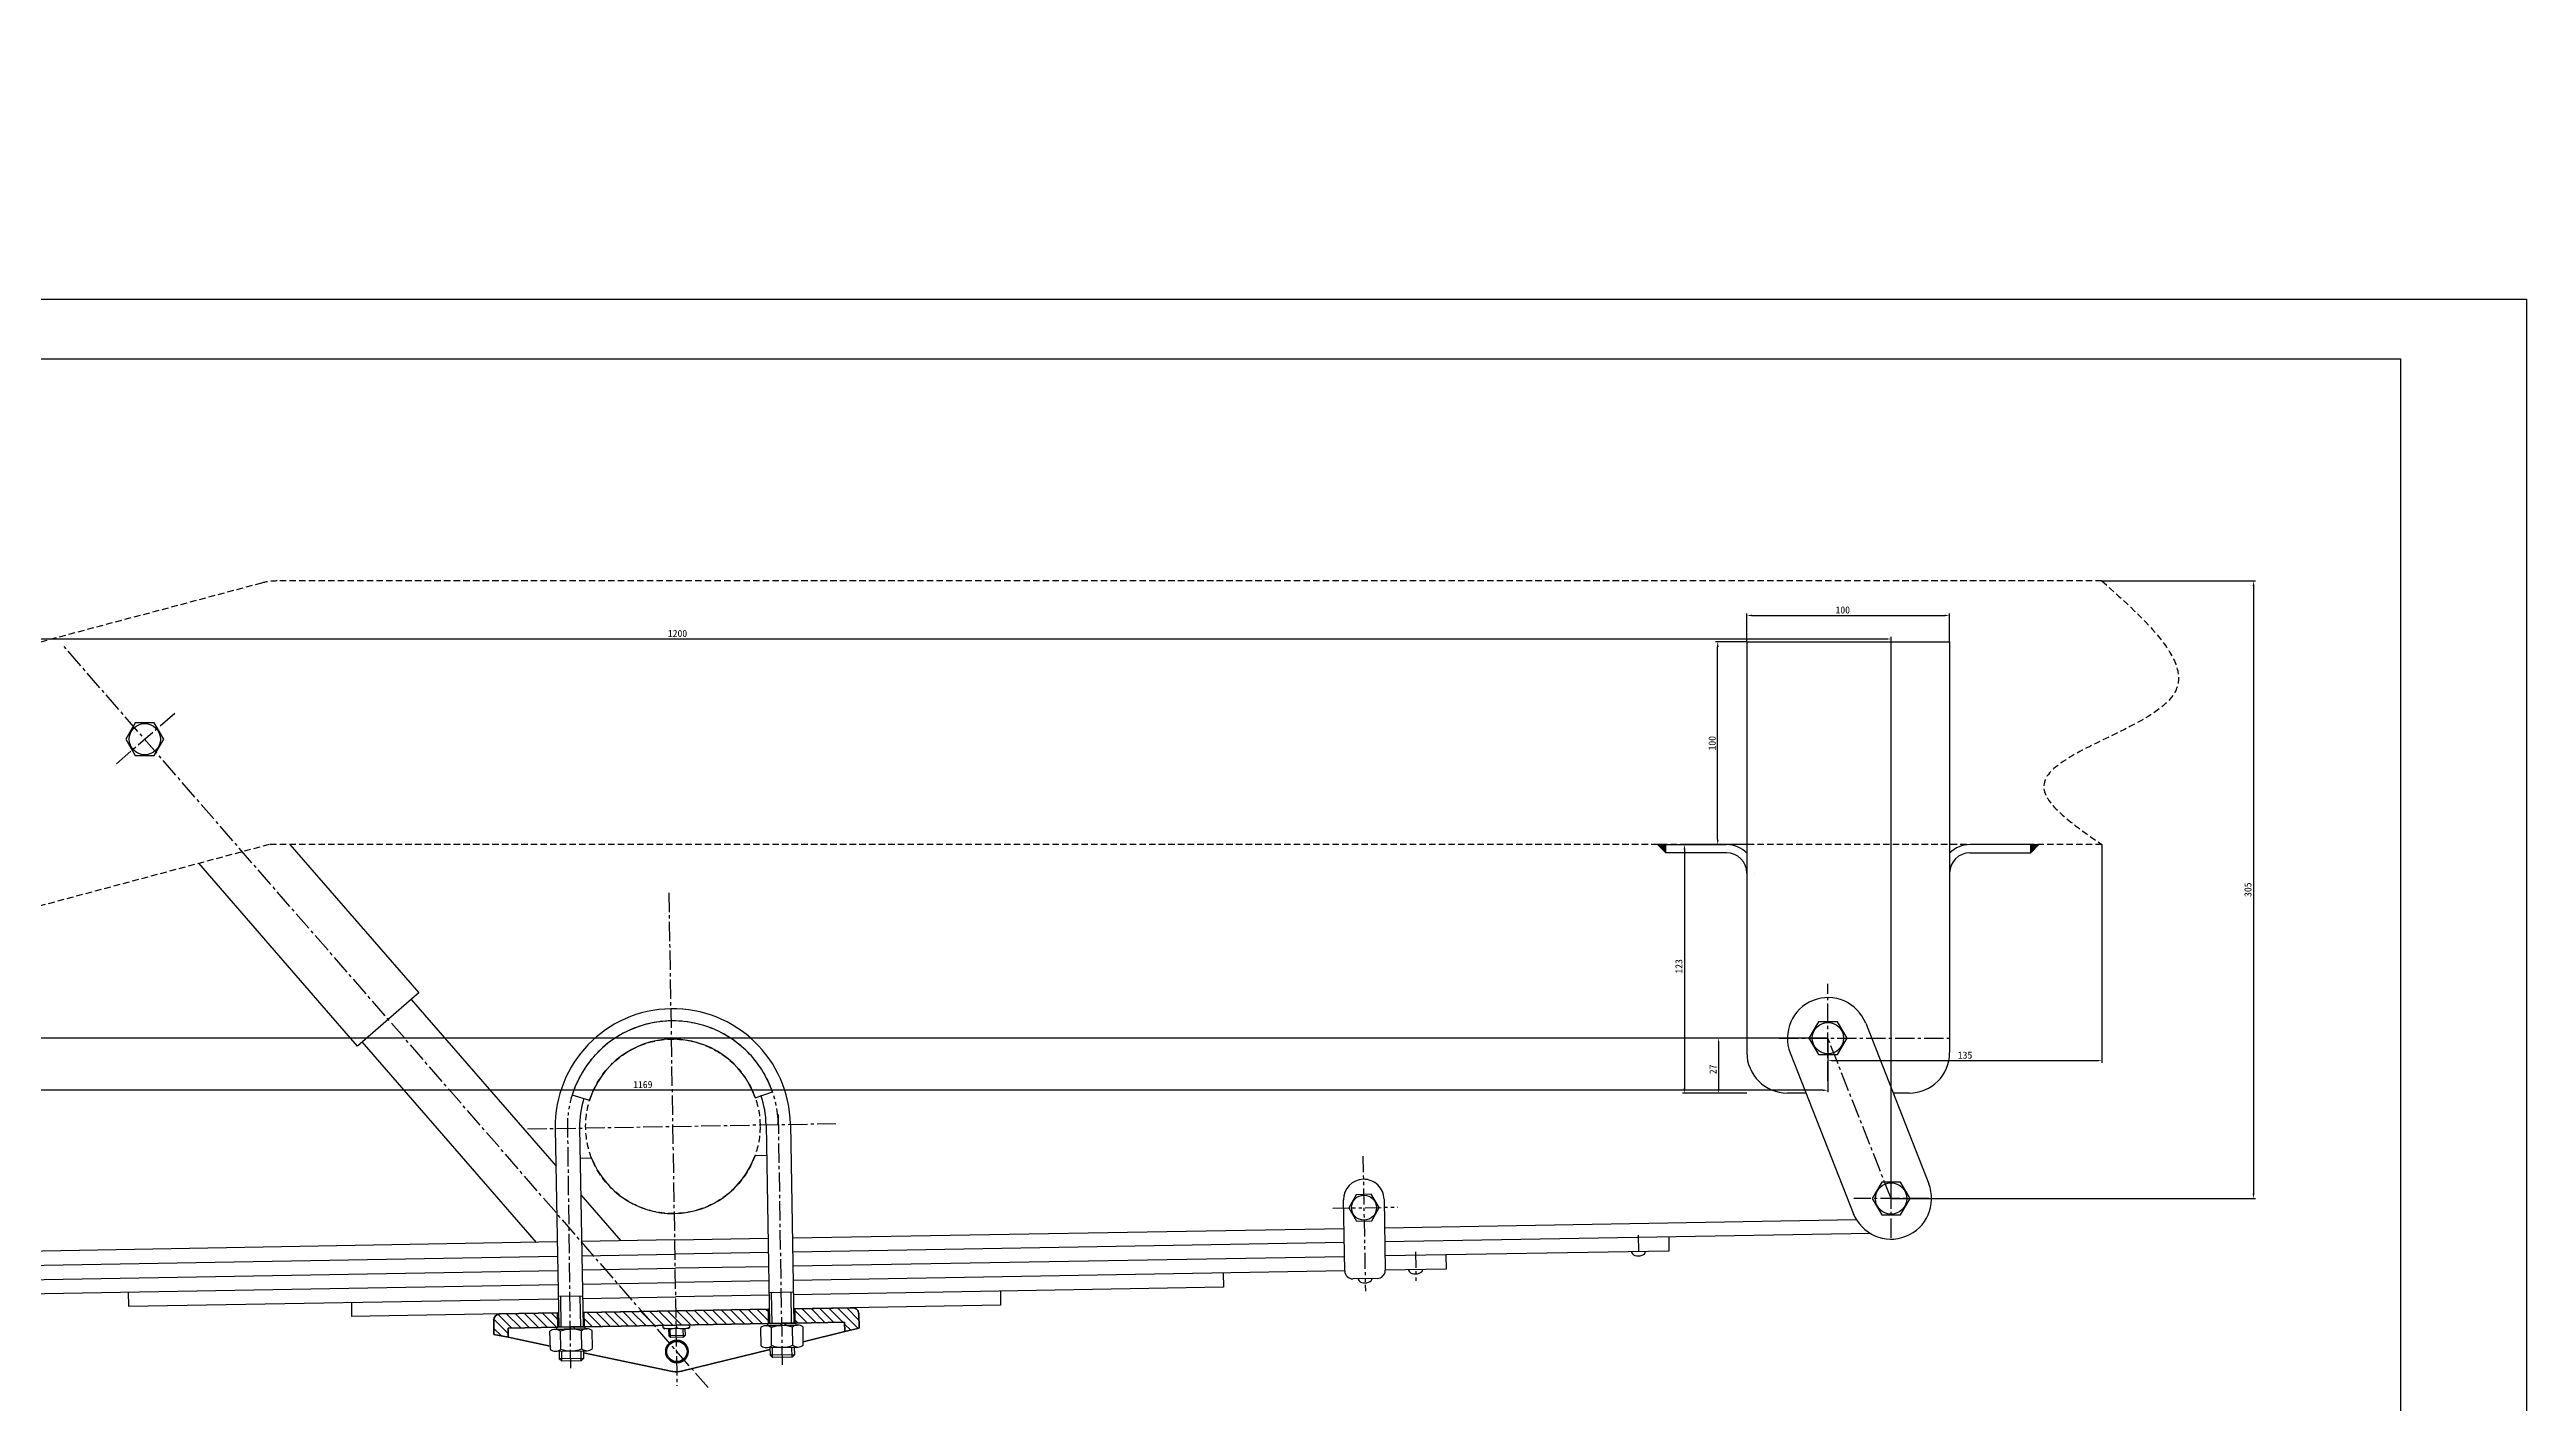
# Model space of a CAD drawing. Header units: millimetres. Extents: x -4667 to 8941, y -1665 to 5310.
# Drawn here: x 2495 to 3716, y 717 to 1384 of the extents above; entities that cross this region are included whole.
import ezdxf

# ---------------------------------------------------------------- set-up
doc = ezdxf.new("R2010")
doc.units = ezdxf.units.MM
for name, pattern in [('CENTER2', [28.575, 19.05, -3.175, 3.175, -3.175]), ('DASHED2', [9.525, 6.35, -3.175]), ('PHANTOM2', [31.75, 15.875, -3.175, 3.175, -3.175, 3.175, -3.175])]:
    doc.linetypes.add(name, pattern=pattern)
for name, color, linetype in [('双点划线、', 3, 'PHANTOM2'), ('尺寸', 4, 'CONTINUOUS'), ('文字', 3, 'CONTINUOUS'), ('点划线', 6, 'CENTER2'), ('细实线', 3, 'CONTINUOUS'), ('虚线', 4, 'DASHED2')]:
    doc.layers.add(name, color=color, linetype=linetype)
doc.layers.add('粗实线', color=2, linetype='CONTINUOUS', lineweight=30)
doc.styles.get("Standard").update_dxf_attribs({"font": '', "height": 3.5})
doc.styles.get('Standard').set_extended_font_data('SimSun')
doc.dimstyles.new('无偏差$0', dxfattribs={"dimtxt": 3.5, "dimasz": 2.5, "dimexe": 1, "dimexo": 0, "dimgap": 1, "dimtad": 1, "dimtoh": 1, "dimdec": 0, "dimzin": 0, "dimdsep": 46, "dimtxsty": 'Standard', "dimcen": 2.5, "dimclrd": 256, "dimadec": 0, "dimazin": 0, "dimtfac": 1, "dimtdec": 0, "dimtofl": 0, "dimtmove": 0, "dimatfit": 3, "dimfxl": 1, "dimtolj": 1, "dimtzin": 0, "dimarcsym": 0})

# ---------------------------------------------------------------- blocks, each defined once
blk = doc.blocks.new('*D49')
at = {"layer": '尺寸', "color": 0, "lineweight": -2, "ltscale": 0.5}
for p, q in [((3372, 897), (3317.1, 897)), ((3332, 869.9), (3317.1, 869.9))]:
    blk.add_line(p, q, dxfattribs=at)
at = {"layer": '尺寸', "lineweight": -2, "ltscale": 0.5}
blk.add_line((3318.1, 894.5), (3318.1, 872.4), dxfattribs=at)
at = {"layer": '尺寸', "ltscale": 0.5}
for points in [[(3317.7, 894.5), (3318.5, 894.5), (3318.1, 897)], [(3317.7, 872.4), (3318.5, 872.4), (3318.1, 869.9)]]:
    blk.add_solid(points, dxfattribs=at)
at = {"layer": '尺寸', "color": 0, "ltscale": 0.5, "insert": (3315.3, 881.6), "char_height": 3.5, "attachment_point": 5, "rotation": 90}
blk.add_mtext('\\A1;27', dxfattribs=at)
blk = doc.blocks.new('*D50')
at = {"layer": '尺寸', "color": 0, "lineweight": -2, "ltscale": 0.5}
for p, q in [((3332, 1092.4), (3316.6, 1092.4)), ((3332, 992.4), (3316.6, 992.4))]:
    blk.add_line(p, q, dxfattribs=at)
at = {"layer": '尺寸', "lineweight": -2, "ltscale": 0.5}
blk.add_line((3317.6, 994.9), (3317.6, 1089.9), dxfattribs=at)
at = {"layer": '尺寸', "ltscale": 0.5}
for points in [[(3317.2, 1089.9), (3318.1, 1089.9), (3317.6, 1092.4)], [(3317.2, 994.9), (3318.1, 994.9), (3317.6, 992.4)]]:
    blk.add_solid(points, dxfattribs=at)
at = {"layer": '尺寸', "color": 0, "ltscale": 0.5, "insert": (3314.9, 1042.4), "char_height": 3.5, "attachment_point": 5, "rotation": 90}
blk.add_mtext('\\A1;100', dxfattribs=at)
blk = doc.blocks.new('*D51')
at = {"layer": '尺寸', "color": 0, "lineweight": -2, "ltscale": 0.5}
for p, q in [((3332, 992.4), (3300.3, 992.4)), ((3332, 869.9), (3300.3, 869.9))]:
    blk.add_line(p, q, dxfattribs=at)
at = {"layer": '尺寸', "lineweight": -2, "ltscale": 0.5}
blk.add_line((3301.3, 989.9), (3301.3, 872.4), dxfattribs=at)
at = {"layer": '尺寸', "ltscale": 0.5}
for points in [[(3300.8, 989.9), (3301.7, 989.9), (3301.3, 992.4)], [(3300.8, 872.4), (3301.7, 872.4), (3301.3, 869.9)]]:
    blk.add_solid(points, dxfattribs=at)
at = {"layer": '尺寸', "color": 0, "ltscale": 0.5, "insert": (3298.5, 932.4), "char_height": 3.5, "attachment_point": 5, "rotation": 90}
blk.add_mtext('\\A1;123', dxfattribs=at)
blk = doc.blocks.new('*D52')
at = {"layer": '尺寸', "color": 0, "lineweight": -2, "ltscale": 0.5}
for p, q in [((3332, 1092.4), (3332, 1106.4)), ((3432, 1092.4), (3432, 1106.4))]:
    blk.add_line(p, q, dxfattribs=at)
at = {"layer": '尺寸', "lineweight": -2, "ltscale": 0.5}
blk.add_line((3334.5, 1105.4), (3429.5, 1105.4), dxfattribs=at)
at = {"layer": '尺寸', "ltscale": 0.5}
for points in [[(3334.5, 1105.8), (3334.5, 1105), (3332, 1105.4)], [(3429.5, 1105.8), (3429.5, 1105), (3432, 1105.4)]]:
    blk.add_solid(points, dxfattribs=at)
at = {"layer": '尺寸', "color": 0, "ltscale": 0.5, "insert": (3379.3, 1108.1), "char_height": 3.5, "attachment_point": 5}
blk.add_mtext('\\A1;100', dxfattribs=at)
blk = doc.blocks.new('*D88')
at = {"layer": '细实线', "color": 0, "lineweight": -2, "ltscale": 0.5}
for p, q in [((3507.1, 992.4), (3507.1, 884.9)), ((3372, 897), (3372, 884.9))]:
    blk.add_line(p, q, dxfattribs=at)
at = {"layer": '细实线', "lineweight": -2, "ltscale": 0.5}
blk.add_line((3374.5, 885.9), (3504.6, 885.9), dxfattribs=at)
at = {"layer": '细实线', "ltscale": 0.5}
for points in [[(3374.5, 886.3), (3374.5, 885.5), (3372, 885.9)], [(3504.6, 886.3), (3504.6, 885.5), (3507.1, 885.9)]]:
    blk.add_solid(points, dxfattribs=at)
at = {"layer": '细实线', "color": 0, "ltscale": 0.5, "insert": (3439.6, 888.6), "char_height": 3.5, "attachment_point": 5}
blk.add_mtext('\\A1;135', dxfattribs=at)
blk = doc.blocks.new('*D89')
at = {"layer": '细实线', "color": 0, "lineweight": -2, "ltscale": 0.5}
for p, q in [((3372, 897), (3372, 870.3)), ((2203.1, 797.9), (2203.1, 872.3))]:
    blk.add_line(p, q, dxfattribs=at)
at = {"layer": '细实线', "lineweight": -2, "ltscale": 0.5}
blk.add_line((3369.5, 871.3), (2205.6, 871.3), dxfattribs=at)
at = {"layer": '细实线', "ltscale": 0.5}
for points in [[(2205.6, 871.7), (2205.6, 870.9), (2203.1, 871.3)], [(3369.5, 871.7), (3369.5, 870.9), (3372, 871.3)]]:
    blk.add_solid(points, dxfattribs=at)
at = {"layer": '细实线', "color": 0, "ltscale": 0.5, "insert": (2787.6, 874.1), "char_height": 3.5, "attachment_point": 5}
blk.add_mtext('\\A1;1169', dxfattribs=at)
blk = doc.blocks.new('*D90')
at = {"layer": '细实线', "color": 0, "lineweight": -2, "ltscale": 0.5}
for p, q in [((3372, 897), (2176.5, 897)), ((2203.1, 797.9), (2176.5, 797.9))]:
    blk.add_line(p, q, dxfattribs=at)
at = {"layer": '细实线', "lineweight": -2, "ltscale": 0.5}
blk.add_line((2177.5, 894.5), (2177.5, 800.4), dxfattribs=at)
at = {"layer": '细实线', "ltscale": 0.5}
for points in [[(2177.1, 894.5), (2177.9, 894.5), (2177.5, 897)], [(2177.1, 800.4), (2177.9, 800.4), (2177.5, 797.9)]]:
    blk.add_solid(points, dxfattribs=at)
at = {"layer": '细实线', "color": 0, "ltscale": 0.5, "insert": (2174.8, 847.4), "char_height": 3.5, "attachment_point": 5, "rotation": 90}
blk.add_mtext('\\A1;99', dxfattribs=at)
blk = doc.blocks.new('*D127')
at = {"layer": '尺寸', "color": 0, "lineweight": -2, "ltscale": 0.5}
for p, q in [((2203.1, 797.9), (2203.1, 1094.8)), ((3403.1, 817.9), (3403.1, 1094.8))]:
    blk.add_line(p, q, dxfattribs=at)
at = {"layer": '尺寸', "lineweight": -2, "ltscale": 0.5}
blk.add_line((2205.6, 1093.8), (3400.6, 1093.8), dxfattribs=at)
at = {"layer": '尺寸', "ltscale": 0.5}
for points in [[(2205.6, 1094.2), (2205.6, 1093.4), (2203.1, 1093.8)], [(3400.6, 1094.2), (3400.6, 1093.4), (3403.1, 1093.8)]]:
    blk.add_solid(points, dxfattribs=at)
at = {"layer": '尺寸', "color": 0, "ltscale": 0.5, "insert": (2804.7, 1096.5), "char_height": 3.5, "attachment_point": 5}
blk.add_mtext('\\A1;1200', dxfattribs=at)
blk = doc.blocks.new('*D129')
at = {"layer": '尺寸', "color": 0, "lineweight": -2, "ltscale": 0.5}
for p, q in [((3507.1, 1122.4), (3582.9, 1122.4)), ((3403.1, 817.9), (3582.9, 817.9))]:
    blk.add_line(p, q, dxfattribs=at)
at = {"layer": '尺寸', "lineweight": -2, "ltscale": 0.5}
blk.add_line((3581.9, 1119.9), (3581.9, 820.4), dxfattribs=at)
at = {"layer": '尺寸', "ltscale": 0.5}
for points in [[(3581.4, 1119.9), (3582.3, 1119.9), (3581.9, 1122.4)], [(3581.4, 820.4), (3582.3, 820.4), (3581.9, 817.9)]]:
    blk.add_solid(points, dxfattribs=at)
at = {"layer": '尺寸', "color": 0, "ltscale": 0.5, "insert": (3579.1, 970.2), "char_height": 3.5, "attachment_point": 5, "rotation": 90}
blk.add_mtext('\\A1;305', dxfattribs=at)

msp = doc.modelspace()

# ---------------------------------------------------------------- hatches: boundary and pattern name
at = {"layer": '粗实线', "ltscale": 0.5}
for points in [[(3292, 988.4), (3292, 992.4), (3288, 992.4)], [(3476, 992.4), (3472, 992.4), (3472, 988.4)]]:
    msp.add_hatch(color=256, dxfattribs=at).paths.add_polyline_path(points)
at = {"layer": '细实线', "ltscale": 0.5}
h = msp.add_hatch(dxfattribs=at)
h.set_pattern_fill('ANSI31', color=256, style=0)
h.set_pattern_definition([(45, (2711.782, 343.9932), (-2.245064, 2.245064), [])])
h.paths.add_polyline_path([(2831.3, 909.3, 0.414214), (2828.3, 912.3), (2801.3, 912.3), (2801.3, 905.3), (2828.3, 905.3, 0.414214), (2831.3, 908.3)], flags=17)
h.paths.add_polyline_path([(2801.3, 912.3), (2774.3, 912.3, 0.414214), (2771.3, 909.3), (2771.3, 908.3, 0.414214), (2774.3, 905.3), (2801.3, 905.3)], flags=17)
h.paths.add_polyline_path([(2801.3, 939.3), (2774.3, 939.3, 0.414214), (2771.3, 936.3), (2771.3, 935.3, 0.414214), (2774.3, 932.3), (2801.3, 932.3)], flags=17)
h.paths.add_polyline_path([(2831.3, 935.3), (2831.3, 936.3, 0.414214), (2828.3, 939.3), (2801.3, 939.3), (2801.3, 932.3), (2828.3, 932.3, 0.414214)], flags=17)
h.paths.add_polyline_path([(2828.3, 932.3, 0.414214), (2831.3, 935.3), (2831.3, 936.3, 0.414214), (2828.3, 939.3), (2801.3, 939.3), (2801.3, 932.3)])
h.paths.add_polyline_path([(2801.3, 932.3), (2801.3, 939.3), (2774.3, 939.3, 0.414214), (2771.3, 936.3), (2771.3, 935.3, 0.414214), (2774.3, 932.3)])
h.paths.add_polyline_path([(2774.3, 912.3, 0.414214), (2771.3, 909.3), (2771.3, 908.3, 0.414214), (2774.3, 905.3), (2801.3, 905.3), (2801.3, 912.3)], flags=17)
h.paths.add_polyline_path([(2828.3, 905.3, 0.414214), (2831.3, 908.3), (2831.3, 909.3, 0.414214), (2828.3, 912.3), (2801.3, 912.3), (2801.3, 905.3)], flags=17)
h.paths.add_polyline_path([(2737.3, 372), (2737.3, 379), (2714.8, 379, 0.414214), (2711.8, 376), (2711.8, 375, 0.414214), (2714.8, 372)])
h.paths.add_polyline_path([(2768.8, 372, 0.414214), (2771.8, 375), (2771.8, 376, 0.414214), (2768.8, 379), (2746.3, 379), (2746.3, 372)])
h.paths.add_polyline_path([(2714.8, 365, 0.414214), (2711.8, 362), (2711.8, 361, 0.414214), (2714.8, 358), (2737.3, 358), (2737.3, 365)])
h.paths.add_polyline_path([(2768.8, 358, 0.414214), (2771.8, 361), (2771.8, 362, 0.414214), (2768.8, 365), (2746.3, 365), (2746.3, 358)])
h.paths.add_polyline_path([(2737.3, 344), (2737.3, 351), (2714.8, 351, 0.414214), (2711.8, 348), (2711.8, 347, 0.414214), (2714.8, 344)])
h.paths.add_polyline_path([(2768.8, 344, 0.414214), (2771.8, 347), (2771.8, 348, 0.414214), (2768.8, 351), (2746.3, 351), (2746.3, 344), (2746.8, 344)])
h = msp.add_hatch(dxfattribs=at)
h.set_pattern_fill('ANSI31', color=256, angle=90, style=0)
h.set_pattern_definition([(135, (2714.0875, 749.4556), (-2.245064, -2.245064), [])])
h.paths.add_polyline_path([(2849.6, 756.3), (2849.5, 763.3), (2804, 762.5), (2804.1, 755.5)])
h.paths.add_polyline_path([(2804.1, 755.5), (2804, 762.5), (2787.2, 762.2), (2793.2, 755.3)])
h.paths.add_polyline_path([(2793.2, 755.3), (2787.2, 762.2), (2758.5, 761.7), (2758.7, 754.7), (2763.6, 754.8)])
h.paths.add_polyline_path([(2745.5, 761.5), (2717, 761, 0.414214), (2714.1, 757.9), (2714.2, 750.9), (2721.2, 749.5), (2721.2, 754), (2745.7, 754.5)])
h.paths.add_polyline_path([(2887.1, 756.9), (2887.2, 752.3), (2894.2, 754), (2894.1, 761, 0.414214), (2891, 764), (2862.5, 763.5), (2862.6, 756.5), (2867.6, 756.6)])

# ---------------------------------------------------------------- linework, layer by layer
at = {"layer": '双点划线、', "ltscale": 0.5}
for p, q in [((3142.7, 838.8), (3143.9, 772.3)), ((3127.9, 813.1), (3159.7, 813.7)), ((3278.4, 799.9), (3278.6, 790.6)), ((3168.6, 791.7), (3168.8, 776.6))]:
    msp.add_line(p, q, dxfattribs=at)
msp.add_arc((2802.4, 853.5), 52, 0.9959, 180.9959, dxfattribs=at)
at = {"layer": '点划线', "ltscale": 0.5}
for p, q in [((2819.8, 724.7), (2501.8, 1090.6)), ((2528, 1032.3), (2557.1, 1057.5)), ((2800.4, 968.7), (2804.4, 725.6)), ((3372, 876), (3372, 923.7)), ((3348, 897), (3432, 897)), ((3403.1, 817.9), (3372, 897)), ((2750.4, 857.6), (2751.9, 734.2)), ((2854.3, 859.4), (2856.3, 736)), ((2730.7, 852.2), (2882.8, 854.9)), ((3403.1, 798.6), (3403.1, 836.9)), ((3421.7, 817.9), (3384.7, 817.9))]:
    msp.add_line(p, q, dxfattribs=at)
at = {"layer": '粗实线', "ltscale": 0.5}
for p, q in [((3332, 1092.4), (3332, 978.4)), ((3332, 1092.4), (3432, 1092.4)), ((3432, 1092.4), (3432, 978.4)), ((2613.6, 992.4), (2677.1, 919.4)), ((3292, 988.4), (3288, 992.4)), ((3292, 992.4), (3288, 992.4)), ((3292, 988.4), (3292, 992.4)), ((3292, 992.4), (3322, 992.4)), ((3292, 988.4), (3292, 992.4)), ((3472, 992.4), (3442, 992.4)), ((3472, 988.4), (3476, 992.4)), ((3472, 988.4), (3472, 992.4)), ((3472, 992.4), (3476, 992.4)), ((2633.8, 908.2), (2568.7, 983.2)), ((3322, 988.4), (3292, 988.4)), ((3322, 988.4), (3322, 988.4)), ((3332, 978.4), (3332, 889.9)), ((3336, 978.4), (3336, 978.4)), ((3432, 978.4), (3432, 889.9)), ((3442, 988.4), (3442, 988.4)), ((3442, 988.4), (3472, 988.4)), ((2674.8, 917.4), (2646.9, 893.1)), ((2673.3, 916.1), (2686.5, 901)), ((2677.1, 919.4), (2674.8, 917.4)), ((2646.9, 893.1), (2633.8, 908.2)), ((3390.6, 904.3), (3421.8, 825.2)), ((2735.1, 796.3), (2649.2, 895.1)), ((2686.5, 901), (2744.8, 833.9)), ((3353.4, 889.7), (3384.8, 809.9)), ((2761.4, 866.2), (2752.8, 868.9)), ((2843, 867.6), (2851.5, 870.6)), ((3361.2, 869.9), (3352, 869.9)), ((3412, 869.9), (3404.2, 869.9)), ((2744.4, 852.4), (2746.2, 754.5)), ((2756.4, 852.7), (2758.2, 754.7)), ((2848.4, 854.3), (2850.1, 756.3)), ((2860.4, 854.5), (2862.1, 756.5)), ((2762.4, 837.8), (2756.7, 837.7)), ((2843, 839.2), (2848.7, 839.3)), ((2757, 819.8), (2776.8, 797)), ((3133.7, 782.2), (3133.1, 817.2)), ((3153.1, 817.5), (3153.7, 782.6)), ((3153.4, 803.5), (3386, 807.6)), ((2745.4, 796.5), (2473.5, 791.7)), ((2803.4, 797.5), (2757.4, 796.7)), ((2803.4, 797.5), (2849.4, 798.3)), ((2861.4, 798.5), (3133.4, 803.2)), ((3133.5, 796.2), (2861.5, 791.5)), ((3392.9, 800.7), (3153.5, 796.6)), ((3293.5, 799), (3293.6, 792)), ((2473.6, 784.7), (2745.5, 789.5)), ((2473.7, 777.7), (2745.7, 782.5)), ((2757.5, 789.7), (2803.5, 790.5)), ((2757.7, 782.7), (2803.7, 783.5)), ((2849.5, 791.3), (2803.5, 790.5)), ((2849.7, 784.3), (2803.7, 783.5)), ((3133.6, 789.2), (2861.6, 784.5)), ((3133.7, 782.2), (2861.8, 777.5)), ((3293.6, 792), (3153.6, 789.6)), ((3183.7, 783.1), (3153.7, 782.6)), ((3183.6, 790.1), (3183.7, 783.1)), ((2473.8, 770.7), (2745.8, 775.5)), ((2533.8, 771.8), (2533.9, 764.8)), ((2757.8, 775.7), (2803.8, 776.5)), ((2849.8, 777.3), (2803.8, 776.5)), ((2849.9, 770.3), (2803.9, 769.5)), ((3073.9, 774.2), (2861.9, 770.5)), ((2963.9, 772.3), (2964, 765.3)), ((3073.7, 781.2), (3073.9, 774.2)), ((3149.8, 778.5), (3137.8, 778.3)), ((2533.9, 764.8), (2745.9, 768.5)), ((2643.9, 766.7), (2644, 759.7)), ((2746, 761.5), (2644, 759.7)), ((2757.9, 768.7), (2803.9, 769.5)), ((2850, 763.3), (2758, 761.7)), ((2964, 765.3), (2862, 763.5)), ((2742, 743.5), (2741.8, 752.5)), ((2744.4, 753.4), (2760, 753.7)), ((2745.2, 753.4), (2745.2, 754.4)), ((2752.2, 753.6), (2745.2, 753.4)), ((2747.1, 743.6), (2747, 752.6)), ((2752.2, 753.6), (2751.2, 754.6)), ((2752.2, 754.6), (2763.6, 754.8)), ((2752.2, 753.6), (2759.2, 753.7)), ((2754.2, 753.6), (2753.2, 754.6)), ((2757.5, 743.8), (2757.4, 752.8)), ((2759.2, 753.7), (2759.2, 754.7)), ((2762.7, 743.9), (2762.6, 752.8)), ((2797.7, 754.2), (2797.6, 755.4)), ((2797.7, 754.2), (2798.4, 753.6)), ((2809.9, 753.8), (2798.4, 753.6)), ((2804.1, 755.5), (2804.2, 754.4)), ((2809.9, 753.8), (2810.7, 754.5)), ((2810.7, 754.5), (2810.6, 755.6)), ((2845.9, 745.3), (2845.8, 754.3)), ((2848.4, 755.2), (2863.9, 755.5)), ((2849.2, 755.3), (2849.1, 756.3)), ((2856.2, 755.4), (2849.2, 755.3)), ((2851.1, 745.4), (2851, 754.4)), ((2856.2, 755.4), (2855.1, 756.4)), ((2856.1, 756.4), (2867.6, 756.6)), ((2856.2, 755.4), (2863.2, 755.5)), ((2858.2, 755.4), (2857.1, 756.4)), ((2861.5, 745.6), (2861.4, 754.6)), ((2863.2, 755.5), (2863.1, 756.5)), ((2866.7, 745.7), (2866.6, 754.7)), ((2744.6, 742.6), (2760.1, 742.9)), ((2848.5, 744.4), (2864.1, 744.7))]:
    msp.add_line(p, q, dxfattribs=at)
at = {"layer": '粗实线'}
for p, q in [((2745.9, 769.7), (2757.9, 769.9)), ((2861.9, 771.7), (2849.9, 771.5)), ((2800.3, 753.6), (2800.4, 750.2)), ((2808.4, 750.3), (2800.4, 750.2)), ((2801.2, 749.4), (2800.4, 750.2)), ((2807.6, 749.5), (2801.2, 749.4)), ((2808.4, 750.3), (2807.6, 749.5)), ((2808.3, 753.8), (2808.4, 750.3)), ((2746.4, 742.7), (2746.4, 738.9)), ((2758.4, 739.1), (2746.4, 738.9)), ((2747.6, 737.7), (2746.4, 738.9)), ((2757.2, 737.9), (2747.6, 737.7)), ((2758.4, 739.1), (2757.2, 737.9)), ((2758.4, 742.9), (2758.4, 739.1)), ((2850.3, 744.5), (2850.4, 740.7)), ((2862.4, 740.9), (2850.4, 740.7)), ((2851.6, 739.5), (2850.4, 740.7)), ((2861.2, 739.7), (2851.6, 739.5)), ((2862.4, 740.9), (2861.2, 739.7)), ((2862.3, 744.7), (2862.4, 740.9))]:
    msp.add_line(p, q, dxfattribs=at)
at = {"layer": '粗实线', "lineweight": 35, "ltscale": 0.175}
for p, q in [((2714.1, 757.9), (2714.2, 750.9)), ((2745.7, 754.5), (2745.5, 761.5)), ((2758.7, 754.7), (2758.5, 761.7)), ((2849.6, 756.3), (2849.5, 763.3)), ((2862.6, 756.5), (2862.5, 763.5)), ((2894.1, 761), (2894.2, 754))]:
    msp.add_line(p, q, dxfattribs=at)
at = {"layer": '粗实线', "lineweight": 35}
for p, q in [((2745.5, 761.5), (2717, 761)), ((2849.5, 763.3), (2758.5, 761.7)), ((2891, 764), (2862.5, 763.5)), ((2745.7, 754.5), (2721.2, 754)), ((2741.9, 745.2), (2721.2, 749.5)), ((2849.6, 756.3), (2758.7, 754.7)), ((2887.1, 756.9), (2862.6, 756.5)), ((2866.7, 747.3), (2887.2, 752.3)), ((2802.3, 732.7), (2758.4, 741.8)), ((2806.7, 732.8), (2850.4, 743.4))]:
    msp.add_line(p, q, dxfattribs=at)
at = {"layer": '粗实线', "lineweight": 35, "ltscale": 0.179375}
for p, q in [((2714.2, 750.9), (2721.2, 749.5)), ((2894.2, 754), (2887.2, 752.3))]:
    msp.add_line(p, q, dxfattribs=at)
at = {"layer": '粗实线', "lineweight": 35, "ltscale": 0.114375}
for p, q in [((2721.2, 754), (2721.2, 749.5)), ((2887.1, 756.9), (2887.2, 752.3))]:
    msp.add_line(p, q, dxfattribs=at)
at = {"layer": '粗实线', "lineweight": 35, "ltscale": 0.1625}
for p, q in [((2752.2, 754.6), (2745.7, 754.5)), ((2758.7, 754.7), (2752.2, 754.6)), ((2856.1, 756.4), (2849.6, 756.3)), ((2862.6, 756.5), (2856.1, 756.4))]:
    msp.add_line(p, q, dxfattribs=at)
at = {"layer": '粗实线', "ltscale": 0.5}
for points in [[(1696.5, 1261.4), (3716.4, 1261.4), (3716.4, 154.6), (1696.5, 154.6)], [(1746.2, 1232), (3654.3, 1232), (3654.3, 190.9), (1746.2, 190.9)], [(2546.7, 1036.3), (2551.4, 1044.4), (2546.7, 1052.5), (2537.3, 1052.5), (2532.6, 1044.4), (2537.3, 1036.3)], [(3376.7, 888.9), (3381.4, 897), (3376.7, 905.1), (3367.3, 905.1), (3362.6, 897), (3367.3, 888.9)], [(3147, 807), (3150.7, 813.5), (3146.8, 820), (3139.3, 819.8), (3135.7, 813.3), (3139.5, 806.8)], [(3407.8, 809.8), (3412.5, 817.9), (3407.8, 826), (3398.5, 826), (3393.8, 817.9), (3398.5, 809.8)]]:
    msp.add_lwpolyline(points, close=True, dxfattribs=at)
for centre, radius in [((2542, 1044.4), 7.72), ((3372, 897), 7.72), ((3143.2, 813.4), 6.18), ((3403.1, 817.9), 7.72), ((2804.4, 742.5), 5)]:
    msp.add_circle(centre, radius, dxfattribs=at)
at = {"layer": '粗实线', "lineweight": 35}
msp.add_circle((2804.4, 742.5), 5.5, dxfattribs=at)
at = {"layer": '粗实线', "ltscale": 0.5}
for centre, radius, start, end in [((3322, 978.4), 14, 44.4153, 90), ((3442, 978.4), 14, 90, 135), ((3322, 978.4), 10, 0, 90), ((3442, 978.4), 10, 90, 180), ((3372, 897), 20, 21.4861, 201.4861), ((2802.4, 853.5), 58, 0.9959, 180.9959), ((2802.4, 853.5), 52, 19.2471, 162.7446), ((2802.4, 853.5), 43, 19.2471, 162.7446), ((3352, 889.9), 20, 180, 270), ((3412, 889.9), 20, 270, 0), ((2802.4, 853.5), 46, 0.9959, 19.2471), ((2802.4, 853.5), 46, 162.7446, 180.9959), ((2802.4, 853.5), 43, 201.4121, 340.5797), ((3143.1, 817.4), 10, 91.0117, 181.0117), ((3143.1, 817.4), 10, 0.9959, 90.9959), ((3403.1, 817.9), 20, 201.4861, 21.4861), ((3137.7, 782.3), 4, 181.0142, 270.9959), ((3149.7, 782.5), 4, 270.9959, 0.9959), ((2744.4, 749.2), 4.2, 52.7827, 129.2091), ((2752.4, 738.1), 15.4, 71.343, 110.6487), ((2760, 749.5), 4.2, 52.7827, 129.2091), ((2800.8, 762.1), 8.45, 248.376, 293.6157), ((2807.3, 762.2), 8.45, 248.376, 293.6157), ((2848.4, 751), 4.2, 52.7827, 129.2091), ((2848.5, 748.6), 4.2, 232.7827, 309.2091), ((2856.4, 739.9), 15.4, 71.343, 110.6487), ((2856.1, 760), 15.4, 251.343, 290.6487), ((2864, 751.3), 4.2, 52.7827, 129.2091), ((2864.1, 748.9), 4.2, 232.7827, 309.2091), ((2744.5, 746.8), 4.2, 232.7827, 309.2091), ((2752.1, 758.2), 15.4, 251.343, 290.6487), ((2760.1, 747.1), 4.2, 232.7827, 309.2091)]:
    msp.add_arc(centre, radius, start, end, dxfattribs=at)
at = {"layer": '粗实线', "lineweight": 35}
for centre, radius, start, end in [((2717.1, 758), 3, 90.9959, 180.9959), ((2891.1, 761), 3, 0.9959, 90.9959), ((2804.4, 742.5), 10, 258.3155, 283.6762)]:
    msp.add_arc(centre, radius, start, end, dxfattribs=at)
at = {"layer": '粗实线', "ltscale": 0.5}
for centre in [(3168.7, 782.8), (3278.6, 791.7), (3143.8, 778.4)]:
    msp.add_ellipse(centre, major_axis=(-3.47, -0.11), ratio=0.595361, start_param=6.258506, end_param=9.400099, dxfattribs=at)
at = {"layer": '细实线'}
for p, q in [((2747.4, 754.5), (2747.1, 769.7)), ((2757, 754.7), (2756.7, 769.8)), ((2851.3, 756.3), (2851.1, 771.5)), ((2860.9, 756.5), (2860.7, 771.7)), ((2801.2, 749.4), (2801.1, 753.7)), ((2807.6, 749.5), (2807.5, 753.8)), ((2747.6, 737.7), (2747.6, 742.7)), ((2757.2, 737.9), (2757.2, 742.9)), ((2851.6, 739.5), (2851.5, 744.5)), ((2861.2, 739.7), (2861.1, 744.7))]:
    msp.add_line(p, q, dxfattribs=at)
at = {"layer": '虚线', "ltscale": 0.5}
for p, q in [((2599.5, 1121.4), (2318.7, 1046.2)), ((3507.1, 1122.4), (2607.3, 1122.4)), ((2603.3, 992.4), (2318.7, 916.2)), ((3507.1, 992.4), (2603.3, 992.4))]:
    msp.add_line(p, q, dxfattribs=at)
msp.add_circle((2802.4, 853.5), 43, dxfattribs=at)
msp.add_arc((2607.3, 1092.4), 30, 90, 105, dxfattribs=at)
msp.add_arc((2607.3, 1092.4), 30, 90, 105, dxfattribs=at)
msp.add_spline([(3507.1, 1122.4), (3543.1, 1067.6), (3478.4, 1020.9), (3507.1, 992.4)], degree=3, dxfattribs=at)

# ---------------------------------------------------------------- texts
at = {"layer": '文字', "ltscale": 0.5, "insert": (2993.1, 1384.4), "char_height": 2.5, "width": 597.687, "attachment_point": 1}
msp.add_mtext('\\pt210,337.5;', dxfattribs=at)

# ---------------------------------------------------------------- dimensions: what is measured, and where the dimension line sits
at = {"layer": '尺寸', "ltscale": 0.5}
for base, p1, p2, picture, middle in [((3581.8558, 817.8928), (3507.1343, 1122.4412), (3403.1495, 817.8928), '*D129', (3579.1058, 970.167)), ((3317.6, 1092.4), (3332, 992.4), (3332, 1092.4), '*D50', (3314.9, 1042.4))]:
    dim = msp.add_linear_dim(base=base, p1=p1, p2=p2, angle=90, dimstyle='无偏差$0', dxfattribs=at)
    dim.commit()
    dim.dimension.update_dxf_attribs({"geometry": picture, "text_midpoint": middle})
for base, p1, p2, picture, middle in [((3432, 1105.4), (3332, 1092.4), (3432, 1092.4), '*D52', (3379.3, 1105.4)), ((3403.1, 1093.8), (2203.1, 797.9), (3403.1, 817.9), '*D127', (2804.7, 1093.8))]:
    dim = msp.add_linear_dim(base=base, p1=p1, p2=p2, dimstyle='无偏差$0', dxfattribs=at)
    dim.commit()
    dim.dimension.update_dxf_attribs({"geometry": picture, "text_midpoint": middle, "dimtype": 160})
for base, p1, p2, picture, middle in [((3301.2606, 869.9022), (3332.0161, 992.4412), (3332.0161, 869.9022), '*D51', (3301.2606, 932.4267)), ((3318.1, 869.9), (3372, 897), (3332, 869.9), '*D49', (3318.1, 881.6))]:
    dim = msp.add_linear_dim(base=base, p1=p1, p2=p2, angle=90, dimstyle='无偏差$0', dxfattribs=at)
    dim.commit()
    dim.dimension.update_dxf_attribs({"geometry": picture, "text_midpoint": middle, "dimtype": 160})
at = {"layer": '细实线', "ltscale": 0.5}
for base, p2, picture, middle in [((3507.1, 885.9), (3507.1, 992.4), '*D88', (3439.6, 888.6)), ((2203.1, 871.3), (2203.1, 797.9), '*D89', (2787.6, 874.1))]:
    dim = msp.add_linear_dim(base=base, p1=(3372, 897), p2=p2, dimstyle='无偏差$0', dxfattribs=at)
    dim.commit()
    dim.dimension.update_dxf_attribs({"geometry": picture, "text_midpoint": middle})
dim = msp.add_linear_dim(base=(2177.5, 797.9), p1=(3372, 897), p2=(2203.1, 797.9), angle=90, dimstyle='无偏差$0', dxfattribs=at)
dim.commit()
dim.dimension.update_dxf_attribs({"geometry": '*D90', "text_midpoint": (2174.8, 847.4)})

doc.saveas('drawing.dxf')
